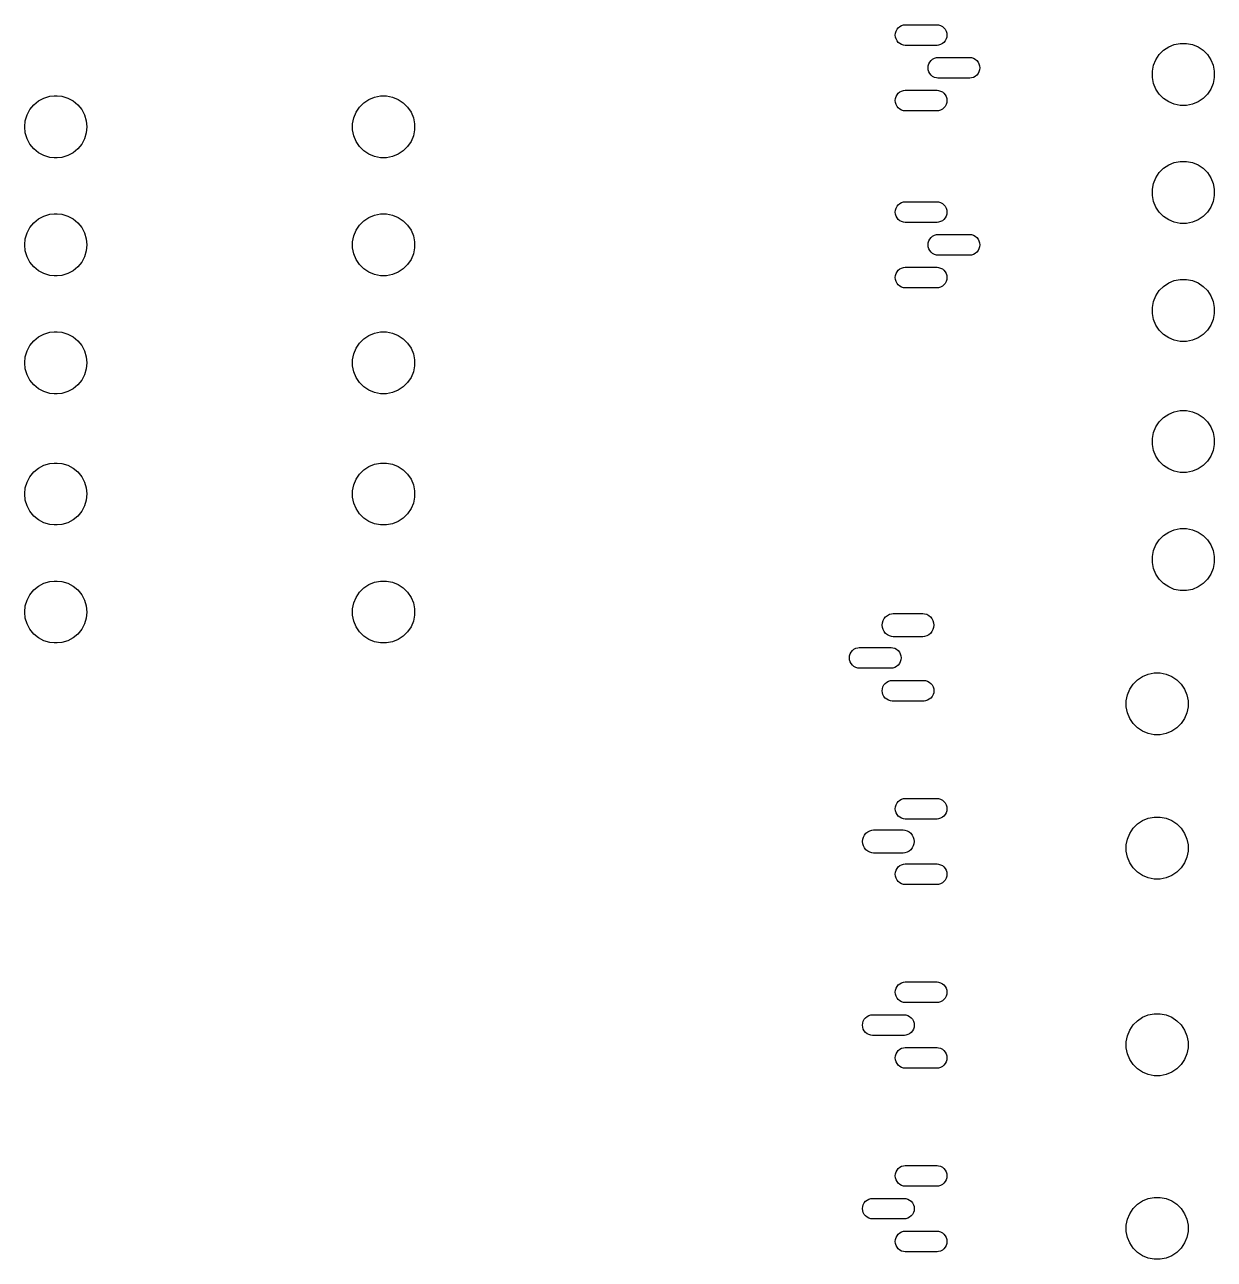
# Model space of a CAD drawing. Extents: x 67 to 191, y -169 to -74.
# Drawn here: x 74.99 to 121.09, y -168.84 to -121.01 of the extents above; entities that cross this region are included whole.
import ezdxf

# ---------------------------------------------------------------- set-up
doc = ezdxf.new("R2010")
doc.units = 0
doc.header["$MEASUREMENT"] = 0
doc.layers.add('BLACK', color=7, linetype='CONTINUOUS')

msp = doc.modelspace()

# ---------------------------------------------------------------- linework, layer by layer
at = {"layer": 'BLACK', "linetype": 'CONTINUOUS'}
for p, q in [((108.726, -121.412), (108.734, -121.334)), ((108.734, -121.49), (108.726, -121.412)), ((108.734, -121.334), (108.757, -121.258)), ((108.757, -121.258), (108.794, -121.189)), ((108.794, -121.189), (108.844, -121.128)), ((108.844, -121.128), (108.905, -121.078)), ((108.905, -121.078), (108.974, -121.041)), ((108.974, -121.041), (109.05, -121.018)), ((109.05, -121.018), (109.108, -121.012)), ((109.108, -121.012), (110.348, -121.012)), ((110.348, -121.012), (110.406, -121.018)), ((110.406, -121.018), (110.482, -121.041)), ((110.482, -121.041), (110.551, -121.078)), ((110.551, -121.078), (110.612, -121.128)), ((110.612, -121.128), (110.662, -121.189)), ((110.662, -121.189), (110.699, -121.258)), ((110.699, -121.258), (110.722, -121.334)), ((110.722, -121.334), (110.73, -121.412)), ((110.73, -121.412), (110.722, -121.49)), ((108.757, -121.566), (108.734, -121.49)), ((108.794, -121.635), (108.757, -121.566)), ((108.844, -121.696), (108.794, -121.635)), ((108.905, -121.746), (108.844, -121.696)), ((108.974, -121.783), (108.905, -121.746)), ((109.05, -121.806), (108.974, -121.783)), ((109.108, -121.812), (109.05, -121.806)), ((110.348, -121.812), (109.108, -121.812)), ((110.406, -121.806), (110.348, -121.812)), ((110.482, -121.783), (110.406, -121.806)), ((110.551, -121.746), (110.482, -121.783)), ((110.612, -121.696), (110.551, -121.746)), ((110.662, -121.635), (110.612, -121.696)), ((110.699, -121.566), (110.662, -121.635)), ((110.722, -121.49), (110.699, -121.566)), ((119.123, -122.004), (119.32, -121.873)), ((119.32, -121.873), (119.538, -121.782)), ((119.538, -121.782), (119.77, -121.736)), ((119.77, -121.736), (120.006, -121.736)), ((120.006, -121.736), (120.238, -121.782)), ((120.238, -121.782), (120.456, -121.873)), ((120.456, -121.873), (120.653, -122.004)), ((110.064, -122.459), (110.114, -122.398)), ((110.114, -122.398), (110.175, -122.348)), ((110.175, -122.348), (110.244, -122.311)), ((110.244, -122.311), (110.32, -122.288)), ((110.32, -122.288), (110.378, -122.282)), ((110.378, -122.282), (111.618, -122.282)), ((111.618, -122.282), (111.676, -122.288)), ((111.676, -122.288), (111.752, -122.311)), ((111.752, -122.311), (111.821, -122.348)), ((111.821, -122.348), (111.882, -122.398)), ((111.882, -122.398), (111.932, -122.459)), ((118.734, -122.586), (118.825, -122.368)), ((118.825, -122.368), (118.956, -122.171)), ((118.956, -122.171), (119.123, -122.004)), ((120.653, -122.004), (120.82, -122.171)), ((120.82, -122.171), (120.951, -122.368)), ((120.951, -122.368), (121.042, -122.586)), ((109.996, -122.682), (110.004, -122.604)), ((110.004, -122.76), (109.996, -122.682)), ((110.004, -122.604), (110.027, -122.528)), ((110.027, -122.836), (110.004, -122.76)), ((110.027, -122.528), (110.064, -122.459)), ((110.064, -122.905), (110.027, -122.836)), ((110.114, -122.966), (110.064, -122.905)), ((111.932, -122.905), (111.882, -122.966)), ((111.932, -122.459), (111.969, -122.528)), ((111.969, -122.836), (111.932, -122.905)), ((111.969, -122.528), (111.992, -122.604)), ((111.992, -122.76), (111.969, -122.836)), ((111.992, -122.604), (112, -122.682)), ((112, -122.682), (111.992, -122.76)), ((118.688, -122.818), (118.734, -122.586)), ((118.688, -123.054), (118.688, -122.818)), ((121.042, -122.586), (121.088, -122.818)), ((121.088, -122.818), (121.088, -123.054)), ((110.175, -123.016), (110.114, -122.966)), ((110.244, -123.053), (110.175, -123.016)), ((110.32, -123.076), (110.244, -123.053)), ((110.378, -123.082), (110.32, -123.076)), ((111.618, -123.082), (110.378, -123.082)), ((111.676, -123.076), (111.618, -123.082)), ((111.752, -123.053), (111.676, -123.076)), ((111.821, -123.016), (111.752, -123.053)), ((111.882, -122.966), (111.821, -123.016)), ((118.734, -123.286), (118.688, -123.054)), ((118.825, -123.504), (118.734, -123.286)), ((121.042, -123.286), (120.951, -123.504)), ((121.088, -123.054), (121.042, -123.286)), ((75.5301, -123.965), (75.7386, -123.854)), ((75.7386, -123.854), (75.9648, -123.785)), ((75.9648, -123.785), (76.141, -123.768)), ((76.141, -123.768), (76.2589, -123.768)), ((76.2589, -123.768), (76.4352, -123.785)), ((76.4352, -123.785), (76.6614, -123.854)), ((76.6614, -123.854), (76.8699, -123.965)), ((88.3316, -123.905), (88.55, -123.814)), ((88.55, -123.814), (88.7818, -123.768)), ((88.7818, -123.768), (89.0182, -123.768)), ((89.0182, -123.768), (89.25, -123.814)), ((89.25, -123.814), (89.4684, -123.905)), ((108.726, -123.952), (108.734, -123.874)), ((108.734, -123.874), (108.757, -123.798)), ((108.757, -123.798), (108.794, -123.729)), ((108.794, -123.729), (108.844, -123.668)), ((108.844, -123.668), (108.905, -123.618)), ((108.905, -123.618), (108.974, -123.581)), ((108.974, -123.581), (109.05, -123.558)), ((109.05, -123.558), (109.108, -123.552)), ((109.108, -123.552), (110.348, -123.552)), ((110.348, -123.552), (110.406, -123.558)), ((110.406, -123.558), (110.482, -123.581)), ((110.482, -123.581), (110.551, -123.618)), ((110.551, -123.618), (110.612, -123.668)), ((110.612, -123.668), (110.662, -123.729)), ((110.662, -123.729), (110.699, -123.798)), ((110.699, -123.798), (110.722, -123.874)), ((110.722, -123.874), (110.73, -123.952)), ((118.956, -123.701), (118.825, -123.504)), ((119.123, -123.868), (118.956, -123.701)), ((119.32, -123.999), (119.123, -123.868)), ((120.653, -123.868), (120.456, -123.999)), ((120.82, -123.701), (120.653, -123.868)), ((120.951, -123.504), (120.82, -123.701)), ((75.086, -124.507), (75.1974, -124.298)), ((75.1974, -124.298), (75.3474, -124.115)), ((75.3474, -124.115), (75.5301, -123.965)), ((76.8699, -123.965), (77.0526, -124.115)), ((77.0526, -124.115), (77.2026, -124.298)), ((77.2026, -124.298), (77.314, -124.507)), ((87.8366, -124.4), (87.9679, -124.203)), ((87.9679, -124.203), (88.135, -124.036)), ((88.135, -124.036), (88.3316, -123.905)), ((89.4684, -123.905), (89.665, -124.036)), ((89.665, -124.036), (89.8321, -124.203)), ((89.8321, -124.203), (89.9634, -124.4)), ((108.734, -124.03), (108.726, -123.952)), ((108.757, -124.106), (108.734, -124.03)), ((108.794, -124.175), (108.757, -124.106)), ((108.844, -124.236), (108.794, -124.175)), ((108.905, -124.286), (108.844, -124.236)), ((108.974, -124.323), (108.905, -124.286)), ((109.05, -124.346), (108.974, -124.323)), ((109.108, -124.352), (109.05, -124.346)), ((110.348, -124.352), (109.108, -124.352)), ((110.406, -124.346), (110.348, -124.352)), ((110.482, -124.323), (110.406, -124.346)), ((110.551, -124.286), (110.482, -124.323)), ((110.612, -124.236), (110.551, -124.286)), ((110.662, -124.175), (110.612, -124.236)), ((110.699, -124.106), (110.662, -124.175)), ((110.722, -124.03), (110.699, -124.106)), ((110.73, -123.952), (110.722, -124.03)), ((119.538, -124.09), (119.32, -123.999)), ((119.77, -124.136), (119.538, -124.09)), ((120.006, -124.136), (119.77, -124.136)), ((120.238, -124.09), (120.006, -124.136)), ((120.456, -123.999), (120.238, -124.09)), ((74.9942, -124.968), (75.0174, -124.733)), ((75.0174, -124.733), (75.086, -124.507)), ((77.314, -124.507), (77.3826, -124.733)), ((77.3826, -124.733), (77.4058, -124.968)), ((87.7, -124.85), (87.7461, -124.618)), ((87.7461, -124.618), (87.8366, -124.4)), ((89.9634, -124.4), (90.0539, -124.618)), ((90.0539, -124.618), (90.1, -124.85)), ((75.0174, -125.203), (74.9942, -124.968)), ((75.086, -125.429), (75.0174, -125.203)), ((77.3826, -125.203), (77.314, -125.429)), ((77.4058, -124.968), (77.3826, -125.203)), ((87.7, -125.086), (87.7, -124.85)), ((87.7461, -125.318), (87.7, -125.086)), ((90.1, -125.086), (90.0539, -125.318)), ((90.1, -124.85), (90.1, -125.086)), ((75.1974, -125.638), (75.086, -125.429)), ((75.3474, -125.821), (75.1974, -125.638)), ((77.2026, -125.638), (77.0526, -125.821)), ((77.314, -125.429), (77.2026, -125.638)), ((87.8366, -125.536), (87.7461, -125.318)), ((87.9679, -125.733), (87.8366, -125.536)), ((88.135, -125.9), (87.9679, -125.733)), ((89.8321, -125.733), (89.665, -125.9)), ((89.9634, -125.536), (89.8321, -125.733)), ((90.0539, -125.318), (89.9634, -125.536)), ((75.5301, -125.971), (75.3474, -125.821)), ((75.7386, -126.082), (75.5301, -125.971)), ((75.9648, -126.151), (75.7386, -126.082)), ((76.141, -126.168), (75.9648, -126.151)), ((76.2589, -126.168), (76.141, -126.168)), ((76.4352, -126.151), (76.2589, -126.168)), ((76.6614, -126.082), (76.4352, -126.151)), ((76.8699, -125.971), (76.6614, -126.082)), ((77.0526, -125.821), (76.8699, -125.971)), ((88.3316, -126.031), (88.135, -125.9)), ((88.55, -126.122), (88.3316, -126.031)), ((88.7818, -126.168), (88.55, -126.122)), ((89.0182, -126.168), (88.7818, -126.168)), ((89.25, -126.122), (89.0182, -126.168)), ((89.4684, -126.031), (89.25, -126.122)), ((89.665, -125.9), (89.4684, -126.031)), ((118.825, -126.94), (118.956, -126.743)), ((118.956, -126.743), (119.123, -126.576)), ((119.123, -126.576), (119.32, -126.445)), ((119.32, -126.445), (119.538, -126.354)), ((119.538, -126.354), (119.77, -126.308)), ((119.77, -126.308), (120.006, -126.308)), ((120.006, -126.308), (120.238, -126.354)), ((120.238, -126.354), (120.456, -126.445)), ((120.456, -126.445), (120.653, -126.576)), ((120.653, -126.576), (120.82, -126.743)), ((120.82, -126.743), (120.951, -126.94)), ((118.688, -127.39), (118.734, -127.158)), ((118.734, -127.158), (118.825, -126.94)), ((120.951, -126.94), (121.042, -127.158)), ((121.042, -127.158), (121.088, -127.39)), ((118.688, -127.626), (118.688, -127.39)), ((118.734, -127.858), (118.688, -127.626)), ((121.088, -127.626), (121.042, -127.858)), ((121.088, -127.39), (121.088, -127.626)), ((108.734, -128.192), (108.757, -128.116)), ((108.757, -128.116), (108.794, -128.047)), ((108.794, -128.047), (108.844, -127.986)), ((108.844, -127.986), (108.905, -127.936)), ((108.905, -127.936), (108.974, -127.899)), ((108.974, -127.899), (109.05, -127.876)), ((109.05, -127.876), (109.108, -127.87)), ((109.108, -127.87), (110.348, -127.87)), ((110.348, -127.87), (110.406, -127.876)), ((110.406, -127.876), (110.482, -127.899)), ((110.482, -127.899), (110.551, -127.936)), ((110.551, -127.936), (110.612, -127.986)), ((110.612, -127.986), (110.662, -128.047)), ((110.662, -128.047), (110.699, -128.116)), ((110.699, -128.116), (110.722, -128.192)), ((118.825, -128.076), (118.734, -127.858)), ((118.956, -128.273), (118.825, -128.076)), ((120.951, -128.076), (120.82, -128.273)), ((121.042, -127.858), (120.951, -128.076)), ((75.3474, -128.687), (75.5301, -128.537)), ((75.5301, -128.537), (75.7386, -128.426)), ((75.7386, -128.426), (75.9648, -128.357)), ((75.9648, -128.357), (76.141, -128.34)), ((76.141, -128.34), (76.2589, -128.34)), ((76.2589, -128.34), (76.4352, -128.357)), ((76.4352, -128.357), (76.6614, -128.426)), ((76.6614, -128.426), (76.8699, -128.537)), ((76.8699, -128.537), (77.0526, -128.687)), ((87.9679, -128.775), (88.135, -128.608)), ((88.135, -128.608), (88.3316, -128.477)), ((88.3316, -128.477), (88.55, -128.386)), ((88.55, -128.386), (88.7818, -128.34)), ((88.7818, -128.34), (89.0182, -128.34)), ((89.0182, -128.34), (89.25, -128.386)), ((89.25, -128.386), (89.4684, -128.477)), ((89.4684, -128.477), (89.665, -128.608)), ((89.665, -128.608), (89.8321, -128.775)), ((108.726, -128.27), (108.734, -128.192)), ((108.734, -128.348), (108.726, -128.27)), ((108.757, -128.424), (108.734, -128.348)), ((108.794, -128.493), (108.757, -128.424)), ((108.844, -128.554), (108.794, -128.493)), ((108.905, -128.604), (108.844, -128.554)), ((108.974, -128.641), (108.905, -128.604)), ((109.05, -128.664), (108.974, -128.641)), ((110.482, -128.641), (110.406, -128.664)), ((110.551, -128.604), (110.482, -128.641)), ((110.612, -128.554), (110.551, -128.604)), ((110.662, -128.493), (110.612, -128.554)), ((110.699, -128.424), (110.662, -128.493)), ((110.722, -128.348), (110.699, -128.424)), ((110.722, -128.192), (110.73, -128.27)), ((110.73, -128.27), (110.722, -128.348)), ((119.123, -128.44), (118.956, -128.273)), ((119.32, -128.571), (119.123, -128.44)), ((119.538, -128.662), (119.32, -128.571)), ((120.456, -128.571), (120.238, -128.662)), ((120.653, -128.44), (120.456, -128.571)), ((120.82, -128.273), (120.653, -128.44)), ((75.0174, -129.305), (75.086, -129.079)), ((75.086, -129.079), (75.1974, -128.87)), ((75.1974, -128.87), (75.3474, -128.687)), ((77.0526, -128.687), (77.2026, -128.87)), ((77.2026, -128.87), (77.314, -129.079)), ((77.314, -129.079), (77.3826, -129.305)), ((87.7461, -129.19), (87.8366, -128.972)), ((87.8366, -128.972), (87.9679, -128.775)), ((89.8321, -128.775), (89.9634, -128.972)), ((89.9634, -128.972), (90.0539, -129.19)), ((109.108, -128.67), (109.05, -128.664)), ((110.348, -128.67), (109.108, -128.67)), ((110.406, -128.664), (110.348, -128.67)), ((119.77, -128.708), (119.538, -128.662)), ((120.006, -128.708), (119.77, -128.708)), ((120.238, -128.662), (120.006, -128.708)), ((74.9942, -129.54), (75.0174, -129.305)), ((75.0174, -129.775), (74.9942, -129.54)), ((77.3826, -129.305), (77.4058, -129.54)), ((77.4058, -129.54), (77.3826, -129.775)), ((87.7, -129.422), (87.7461, -129.19)), ((87.7, -129.658), (87.7, -129.422)), ((90.0539, -129.19), (90.1, -129.422)), ((90.1, -129.422), (90.1, -129.658)), ((109.996, -129.54), (110.004, -129.462)), ((110.004, -129.618), (109.996, -129.54)), ((110.004, -129.462), (110.027, -129.386)), ((110.027, -129.386), (110.064, -129.317)), ((110.064, -129.317), (110.114, -129.256)), ((110.114, -129.256), (110.175, -129.206)), ((110.175, -129.206), (110.244, -129.169)), ((110.244, -129.169), (110.32, -129.146)), ((110.32, -129.146), (110.378, -129.14)), ((110.378, -129.14), (111.618, -129.14)), ((111.618, -129.14), (111.676, -129.146)), ((111.676, -129.146), (111.752, -129.169)), ((111.752, -129.169), (111.821, -129.206)), ((111.821, -129.206), (111.882, -129.256)), ((111.882, -129.256), (111.932, -129.317)), ((111.932, -129.317), (111.969, -129.386)), ((111.969, -129.386), (111.992, -129.462)), ((111.992, -129.462), (112, -129.54)), ((112, -129.54), (111.992, -129.618)), ((75.086, -130.001), (75.0174, -129.775)), ((75.1974, -130.21), (75.086, -130.001)), ((77.314, -130.001), (77.2026, -130.21)), ((77.3826, -129.775), (77.314, -130.001)), ((87.7461, -129.89), (87.7, -129.658)), ((87.8366, -130.108), (87.7461, -129.89)), ((90.0539, -129.89), (89.9634, -130.108)), ((90.1, -129.658), (90.0539, -129.89)), ((110.027, -129.694), (110.004, -129.618)), ((110.064, -129.763), (110.027, -129.694)), ((110.114, -129.824), (110.064, -129.763)), ((110.175, -129.874), (110.114, -129.824)), ((110.244, -129.911), (110.175, -129.874)), ((110.32, -129.934), (110.244, -129.911)), ((110.378, -129.94), (110.32, -129.934)), ((111.618, -129.94), (110.378, -129.94)), ((111.676, -129.934), (111.618, -129.94)), ((111.752, -129.911), (111.676, -129.934)), ((111.821, -129.874), (111.752, -129.911)), ((111.882, -129.824), (111.821, -129.874)), ((111.932, -129.763), (111.882, -129.824)), ((111.969, -129.694), (111.932, -129.763)), ((111.992, -129.618), (111.969, -129.694)), ((75.3474, -130.393), (75.1974, -130.21)), ((75.5301, -130.543), (75.3474, -130.393)), ((75.7386, -130.654), (75.5301, -130.543)), ((76.8699, -130.543), (76.6614, -130.654)), ((77.0526, -130.393), (76.8699, -130.543)), ((77.2026, -130.21), (77.0526, -130.393)), ((87.9679, -130.305), (87.8366, -130.108)), ((88.135, -130.472), (87.9679, -130.305)), ((88.3316, -130.603), (88.135, -130.472)), ((89.665, -130.472), (89.4684, -130.603)), ((89.8321, -130.305), (89.665, -130.472)), ((89.9634, -130.108), (89.8321, -130.305)), ((108.794, -130.587), (108.844, -130.526)), ((108.844, -130.526), (108.905, -130.476)), ((108.905, -130.476), (108.974, -130.439)), ((108.974, -130.439), (109.05, -130.416)), ((109.05, -130.416), (109.108, -130.41)), ((109.108, -130.41), (110.348, -130.41)), ((110.348, -130.41), (110.406, -130.416)), ((110.406, -130.416), (110.482, -130.439)), ((110.482, -130.439), (110.551, -130.476)), ((110.551, -130.476), (110.612, -130.526)), ((110.612, -130.526), (110.662, -130.587)), ((75.9648, -130.723), (75.7386, -130.654)), ((76.141, -130.74), (75.9648, -130.723)), ((76.2589, -130.74), (76.141, -130.74)), ((76.4352, -130.723), (76.2589, -130.74)), ((76.6614, -130.654), (76.4352, -130.723)), ((88.55, -130.694), (88.3316, -130.603)), ((88.7818, -130.74), (88.55, -130.694)), ((89.0182, -130.74), (88.7818, -130.74)), ((89.25, -130.694), (89.0182, -130.74)), ((89.4684, -130.603), (89.25, -130.694)), ((108.726, -130.81), (108.734, -130.732)), ((108.734, -130.888), (108.726, -130.81)), ((108.734, -130.732), (108.757, -130.656)), ((108.757, -130.964), (108.734, -130.888)), ((108.757, -130.656), (108.794, -130.587)), ((108.794, -131.033), (108.757, -130.964)), ((108.844, -131.094), (108.794, -131.033)), ((110.662, -131.033), (110.612, -131.094)), ((110.662, -130.587), (110.699, -130.656)), ((110.699, -130.964), (110.662, -131.033)), ((110.699, -130.656), (110.722, -130.732)), ((110.722, -130.888), (110.699, -130.964)), ((110.722, -130.732), (110.73, -130.81)), ((110.73, -130.81), (110.722, -130.888)), ((119.123, -131.148), (119.32, -131.017)), ((119.32, -131.017), (119.538, -130.926)), ((119.538, -130.926), (119.77, -130.88)), ((119.77, -130.88), (120.006, -130.88)), ((120.006, -130.88), (120.238, -130.926)), ((120.238, -130.926), (120.456, -131.017)), ((120.456, -131.017), (120.653, -131.148)), ((108.905, -131.144), (108.844, -131.094)), ((108.974, -131.181), (108.905, -131.144)), ((109.05, -131.204), (108.974, -131.181)), ((109.108, -131.21), (109.05, -131.204)), ((110.348, -131.21), (109.108, -131.21)), ((110.406, -131.204), (110.348, -131.21)), ((110.482, -131.181), (110.406, -131.204)), ((110.551, -131.144), (110.482, -131.181)), ((110.612, -131.094), (110.551, -131.144)), ((118.734, -131.73), (118.825, -131.512)), ((118.825, -131.512), (118.956, -131.315)), ((118.956, -131.315), (119.123, -131.148)), ((120.653, -131.148), (120.82, -131.315)), ((120.82, -131.315), (120.951, -131.512)), ((120.951, -131.512), (121.042, -131.73)), ((118.688, -131.962), (118.734, -131.73)), ((118.688, -132.198), (118.688, -131.962)), ((121.042, -131.73), (121.088, -131.962)), ((121.088, -131.962), (121.088, -132.198)), ((118.734, -132.43), (118.688, -132.198)), ((118.825, -132.648), (118.734, -132.43)), ((121.042, -132.43), (120.951, -132.648)), ((121.088, -132.198), (121.042, -132.43)), ((75.7386, -132.998), (75.9648, -132.929)), ((75.9648, -132.929), (76.141, -132.912)), ((76.141, -132.912), (76.2589, -132.912)), ((76.2589, -132.912), (76.4352, -132.929)), ((76.4352, -132.929), (76.6614, -132.998)), ((88.3316, -133.049), (88.55, -132.958)), ((88.55, -132.958), (88.7818, -132.912)), ((88.7818, -132.912), (89.0182, -132.912)), ((89.0182, -132.912), (89.25, -132.958)), ((89.25, -132.958), (89.4684, -133.049)), ((118.956, -132.845), (118.825, -132.648)), ((119.123, -133.012), (118.956, -132.845)), ((120.82, -132.845), (120.653, -133.012)), ((120.951, -132.648), (120.82, -132.845)), ((75.1974, -133.442), (75.3474, -133.259)), ((75.3474, -133.259), (75.5301, -133.109)), ((75.5301, -133.109), (75.7386, -132.998)), ((76.6614, -132.998), (76.8699, -133.109)), ((76.8699, -133.109), (77.0526, -133.259)), ((77.0526, -133.259), (77.2026, -133.442)), ((87.8366, -133.544), (87.9679, -133.347)), ((87.9679, -133.347), (88.135, -133.18)), ((88.135, -133.18), (88.3316, -133.049)), ((89.4684, -133.049), (89.665, -133.18)), ((89.665, -133.18), (89.8321, -133.347)), ((89.8321, -133.347), (89.9634, -133.544)), ((119.32, -133.143), (119.123, -133.012)), ((119.538, -133.234), (119.32, -133.143)), ((119.77, -133.28), (119.538, -133.234)), ((120.006, -133.28), (119.77, -133.28)), ((120.238, -133.234), (120.006, -133.28)), ((120.456, -133.143), (120.238, -133.234)), ((120.653, -133.012), (120.456, -133.143)), ((74.9942, -134.112), (75.0174, -133.877)), ((75.0174, -133.877), (75.086, -133.651)), ((75.086, -133.651), (75.1974, -133.442)), ((77.2026, -133.442), (77.314, -133.651)), ((77.314, -133.651), (77.3826, -133.877)), ((77.3826, -133.877), (77.4058, -134.112)), ((87.7, -133.994), (87.7461, -133.762)), ((87.7461, -133.762), (87.8366, -133.544)), ((89.9634, -133.544), (90.0539, -133.762)), ((90.0539, -133.762), (90.1, -133.994)), ((75.0174, -134.347), (74.9942, -134.112)), ((75.086, -134.573), (75.0174, -134.347)), ((77.3826, -134.347), (77.314, -134.573)), ((77.4058, -134.112), (77.3826, -134.347)), ((87.7, -134.23), (87.7, -133.994)), ((87.7461, -134.462), (87.7, -134.23)), ((90.1, -134.23), (90.0539, -134.462)), ((90.1, -133.994), (90.1, -134.23)), ((75.1974, -134.782), (75.086, -134.573)), ((75.3474, -134.965), (75.1974, -134.782)), ((77.2026, -134.782), (77.0526, -134.965)), ((77.314, -134.573), (77.2026, -134.782)), ((87.8366, -134.68), (87.7461, -134.462)), ((87.9679, -134.877), (87.8366, -134.68)), ((89.9634, -134.68), (89.8321, -134.877)), ((90.0539, -134.462), (89.9634, -134.68)), ((75.5301, -135.115), (75.3474, -134.965)), ((75.7386, -135.226), (75.5301, -135.115)), ((75.9648, -135.295), (75.7386, -135.226)), ((76.141, -135.312), (75.9648, -135.295)), ((76.2589, -135.312), (76.141, -135.312)), ((76.4352, -135.295), (76.2589, -135.312)), ((76.6614, -135.226), (76.4352, -135.295)), ((76.8699, -135.115), (76.6614, -135.226)), ((77.0526, -134.965), (76.8699, -135.115)), ((88.135, -135.044), (87.9679, -134.877)), ((88.3316, -135.175), (88.135, -135.044)), ((88.55, -135.266), (88.3316, -135.175)), ((88.7818, -135.312), (88.55, -135.266)), ((89.0182, -135.312), (88.7818, -135.312)), ((89.25, -135.266), (89.0182, -135.312)), ((89.4684, -135.175), (89.25, -135.266)), ((89.665, -135.044), (89.4684, -135.175)), ((89.8321, -134.877), (89.665, -135.044)), ((118.956, -136.395), (119.123, -136.228)), ((119.123, -136.228), (119.32, -136.097)), ((119.32, -136.097), (119.538, -136.006)), ((119.538, -136.006), (119.77, -135.96)), ((119.77, -135.96), (120.006, -135.96)), ((120.006, -135.96), (120.238, -136.006)), ((120.238, -136.006), (120.456, -136.097)), ((120.456, -136.097), (120.653, -136.228)), ((120.653, -136.228), (120.82, -136.395)), ((118.734, -136.81), (118.825, -136.592)), ((118.825, -136.592), (118.956, -136.395)), ((120.82, -136.395), (120.951, -136.592)), ((120.951, -136.592), (121.042, -136.81)), ((118.688, -137.042), (118.734, -136.81)), ((118.688, -137.278), (118.688, -137.042)), ((121.042, -136.81), (121.088, -137.042)), ((121.088, -137.042), (121.088, -137.278)), ((118.734, -137.51), (118.688, -137.278)), ((118.825, -137.728), (118.734, -137.51)), ((118.956, -137.925), (118.825, -137.728)), ((120.951, -137.728), (120.82, -137.925)), ((121.042, -137.51), (120.951, -137.728)), ((121.088, -137.278), (121.042, -137.51)), ((75.3474, -138.339), (75.5301, -138.189)), ((75.5301, -138.189), (75.7386, -138.078)), ((75.7386, -138.078), (75.9648, -138.009)), ((75.9648, -138.009), (76.141, -137.992)), ((76.141, -137.992), (76.2589, -137.992)), ((76.2589, -137.992), (76.4352, -138.009)), ((76.4352, -138.009), (76.6614, -138.078)), ((76.6614, -138.078), (76.8699, -138.189)), ((76.8699, -138.189), (77.0526, -138.339)), ((88.135, -138.26), (88.3316, -138.129)), ((88.3316, -138.129), (88.55, -138.038)), ((88.55, -138.038), (88.7818, -137.992)), ((88.7818, -137.992), (89.0182, -137.992)), ((89.0182, -137.992), (89.25, -138.038)), ((89.25, -138.038), (89.4684, -138.129)), ((89.4684, -138.129), (89.665, -138.26)), ((119.123, -138.092), (118.956, -137.925)), ((119.32, -138.223), (119.123, -138.092)), ((120.653, -138.092), (120.456, -138.223)), ((120.82, -137.925), (120.653, -138.092)), ((75.086, -138.731), (75.1974, -138.522)), ((75.1974, -138.522), (75.3474, -138.339)), ((77.0526, -138.339), (77.2026, -138.522)), ((77.2026, -138.522), (77.314, -138.731)), ((87.7461, -138.842), (87.8366, -138.624)), ((87.8366, -138.624), (87.9679, -138.427)), ((87.9679, -138.427), (88.135, -138.26)), ((89.665, -138.26), (89.8321, -138.427)), ((89.8321, -138.427), (89.9634, -138.624)), ((89.9634, -138.624), (90.0539, -138.842)), ((119.538, -138.314), (119.32, -138.223)), ((119.77, -138.36), (119.538, -138.314)), ((120.006, -138.36), (119.77, -138.36)), ((120.238, -138.314), (120.006, -138.36)), ((120.456, -138.223), (120.238, -138.314)), ((74.9942, -139.192), (75.0174, -138.957)), ((75.0174, -138.957), (75.086, -138.731)), ((77.314, -138.731), (77.3826, -138.957)), ((77.3826, -138.957), (77.4058, -139.192)), ((87.7, -139.074), (87.7461, -138.842)), ((87.7, -139.31), (87.7, -139.074)), ((90.0539, -138.842), (90.1, -139.074)), ((90.1, -139.074), (90.1, -139.31)), ((75.0174, -139.427), (74.9942, -139.192)), ((75.086, -139.653), (75.0174, -139.427)), ((75.1974, -139.862), (75.086, -139.653)), ((77.314, -139.653), (77.2026, -139.862)), ((77.3826, -139.427), (77.314, -139.653)), ((77.4058, -139.192), (77.3826, -139.427)), ((87.7461, -139.542), (87.7, -139.31)), ((87.8366, -139.76), (87.7461, -139.542)), ((90.0539, -139.542), (89.9634, -139.76)), ((90.1, -139.31), (90.0539, -139.542)), ((75.3474, -140.045), (75.1974, -139.862)), ((75.5301, -140.195), (75.3474, -140.045)), ((77.0526, -140.045), (76.8699, -140.195)), ((77.2026, -139.862), (77.0526, -140.045)), ((87.9679, -139.957), (87.8366, -139.76)), ((88.135, -140.124), (87.9679, -139.957)), ((88.3316, -140.255), (88.135, -140.124)), ((89.665, -140.124), (89.4684, -140.255)), ((89.8321, -139.957), (89.665, -140.124)), ((89.9634, -139.76), (89.8321, -139.957)), ((75.7386, -140.306), (75.5301, -140.195)), ((75.9648, -140.375), (75.7386, -140.306)), ((76.141, -140.392), (75.9648, -140.375)), ((76.2589, -140.392), (76.141, -140.392)), ((76.4352, -140.375), (76.2589, -140.392)), ((76.6614, -140.306), (76.4352, -140.375)), ((76.8699, -140.195), (76.6614, -140.306)), ((88.55, -140.346), (88.3316, -140.255)), ((88.7818, -140.392), (88.55, -140.346)), ((89.0182, -140.392), (88.7818, -140.392)), ((89.25, -140.346), (89.0182, -140.392)), ((89.4684, -140.255), (89.25, -140.346)), ((119.32, -140.669), (119.538, -140.578)), ((119.538, -140.578), (119.77, -140.532)), ((119.77, -140.532), (120.006, -140.532)), ((120.006, -140.532), (120.238, -140.578)), ((120.238, -140.578), (120.456, -140.669)), ((118.825, -141.164), (118.956, -140.967)), ((118.956, -140.967), (119.123, -140.8)), ((119.123, -140.8), (119.32, -140.669)), ((120.456, -140.669), (120.653, -140.8)), ((120.653, -140.8), (120.82, -140.967)), ((120.82, -140.967), (120.951, -141.164)), ((118.688, -141.614), (118.734, -141.382)), ((118.734, -141.382), (118.825, -141.164)), ((120.951, -141.164), (121.042, -141.382)), ((121.042, -141.382), (121.088, -141.614)), ((118.688, -141.85), (118.688, -141.614)), ((118.734, -142.082), (118.688, -141.85)), ((121.088, -141.85), (121.042, -142.082)), ((121.088, -141.614), (121.088, -141.85)), ((118.825, -142.3), (118.734, -142.082)), ((118.956, -142.497), (118.825, -142.3)), ((119.123, -142.664), (118.956, -142.497)), ((120.82, -142.497), (120.653, -142.664)), ((120.951, -142.3), (120.82, -142.497)), ((121.042, -142.082), (120.951, -142.3)), ((75.1974, -143.094), (75.3474, -142.911)), ((75.3474, -142.911), (75.5301, -142.761)), ((75.5301, -142.761), (75.7386, -142.65)), ((75.7386, -142.65), (75.9648, -142.581)), ((75.9648, -142.581), (76.141, -142.564)), ((76.141, -142.564), (76.2589, -142.564)), ((76.2589, -142.564), (76.4352, -142.581)), ((76.4352, -142.581), (76.6614, -142.65)), ((76.6614, -142.65), (76.8699, -142.761)), ((76.8699, -142.761), (77.0526, -142.911)), ((77.0526, -142.911), (77.2026, -143.094)), ((87.8366, -143.196), (87.9679, -142.999)), ((87.9679, -142.999), (88.135, -142.832)), ((88.135, -142.832), (88.3316, -142.701)), ((88.3316, -142.701), (88.55, -142.61)), ((88.55, -142.61), (88.7818, -142.564)), ((88.7818, -142.564), (89.0182, -142.564)), ((89.0182, -142.564), (89.25, -142.61)), ((89.25, -142.61), (89.4684, -142.701)), ((89.4684, -142.701), (89.665, -142.832)), ((89.665, -142.832), (89.8321, -142.999)), ((89.8321, -142.999), (89.9634, -143.196)), ((119.32, -142.795), (119.123, -142.664)), ((119.538, -142.886), (119.32, -142.795)), ((119.77, -142.932), (119.538, -142.886)), ((120.006, -142.932), (119.77, -142.932)), ((120.238, -142.886), (120.006, -142.932)), ((120.456, -142.795), (120.238, -142.886)), ((120.653, -142.664), (120.456, -142.795)), ((75.0174, -143.529), (75.086, -143.303)), ((75.086, -143.303), (75.1974, -143.094)), ((77.2026, -143.094), (77.314, -143.303)), ((77.314, -143.303), (77.3826, -143.529)), ((87.7, -143.646), (87.7461, -143.414)), ((87.7461, -143.414), (87.8366, -143.196)), ((89.9634, -143.196), (90.0539, -143.414)), ((90.0539, -143.414), (90.1, -143.646)), ((74.9942, -143.764), (75.0174, -143.529)), ((75.0174, -143.999), (74.9942, -143.764)), ((77.3826, -143.529), (77.4058, -143.764)), ((77.4058, -143.764), (77.3826, -143.999)), ((87.7, -143.882), (87.7, -143.646)), ((87.7461, -144.114), (87.7, -143.882)), ((90.1, -143.882), (90.0539, -144.114)), ((90.1, -143.646), (90.1, -143.882)), ((108.294, -144.021), (108.35, -143.952)), ((108.35, -143.952), (108.419, -143.896)), ((108.419, -143.896), (108.497, -143.854)), ((108.497, -143.854), (108.582, -143.829)), ((108.582, -143.829), (108.648, -143.822)), ((108.648, -143.822), (109.792, -143.822)), ((109.792, -143.822), (109.858, -143.829)), ((109.858, -143.829), (109.943, -143.854)), ((109.943, -143.854), (110.021, -143.896)), ((110.021, -143.896), (110.09, -143.952)), ((110.09, -143.952), (110.146, -144.021)), ((75.086, -144.225), (75.0174, -143.999)), ((75.1974, -144.434), (75.086, -144.225)), ((75.3474, -144.617), (75.1974, -144.434)), ((77.2026, -144.434), (77.0526, -144.617)), ((77.314, -144.225), (77.2026, -144.434)), ((77.3826, -143.999), (77.314, -144.225)), ((87.8366, -144.332), (87.7461, -144.114)), ((87.9679, -144.529), (87.8366, -144.332)), ((89.9634, -144.332), (89.8321, -144.529)), ((90.0539, -144.114), (89.9634, -144.332)), ((108.218, -144.272), (108.227, -144.184)), ((108.227, -144.36), (108.218, -144.272)), ((108.227, -144.184), (108.252, -144.099)), ((108.252, -144.445), (108.227, -144.36)), ((108.252, -144.099), (108.294, -144.021)), ((110.146, -144.021), (110.188, -144.099)), ((110.188, -144.099), (110.213, -144.184)), ((110.213, -144.36), (110.188, -144.445)), ((110.213, -144.184), (110.222, -144.272)), ((110.222, -144.272), (110.213, -144.36)), ((75.5301, -144.767), (75.3474, -144.617)), ((75.7386, -144.878), (75.5301, -144.767)), ((75.9648, -144.947), (75.7386, -144.878)), ((76.6614, -144.878), (76.4352, -144.947)), ((76.8699, -144.767), (76.6614, -144.878)), ((77.0526, -144.617), (76.8699, -144.767)), ((88.135, -144.696), (87.9679, -144.529)), ((88.3316, -144.827), (88.135, -144.696)), ((88.55, -144.918), (88.3316, -144.827)), ((88.7818, -144.964), (88.55, -144.918)), ((89.25, -144.918), (89.0182, -144.964)), ((89.4684, -144.827), (89.25, -144.918)), ((89.665, -144.696), (89.4684, -144.827)), ((89.8321, -144.529), (89.665, -144.696)), ((108.294, -144.523), (108.252, -144.445)), ((108.35, -144.592), (108.294, -144.523)), ((108.419, -144.648), (108.35, -144.592)), ((108.497, -144.69), (108.419, -144.648)), ((108.582, -144.715), (108.497, -144.69)), ((108.648, -144.722), (108.582, -144.715)), ((109.792, -144.722), (108.648, -144.722)), ((109.858, -144.715), (109.792, -144.722)), ((109.943, -144.69), (109.858, -144.715)), ((110.021, -144.648), (109.943, -144.69)), ((110.09, -144.592), (110.021, -144.648)), ((110.146, -144.523), (110.09, -144.592)), ((110.188, -144.445), (110.146, -144.523)), ((76.141, -144.964), (75.9648, -144.947)), ((76.2589, -144.964), (76.141, -144.964)), ((76.4352, -144.947), (76.2589, -144.964)), ((89.0182, -144.964), (88.7818, -144.964)), ((106.956, -145.464), (106.979, -145.388)), ((106.979, -145.388), (107.016, -145.319)), ((107.016, -145.319), (107.066, -145.258)), ((107.066, -145.258), (107.127, -145.208)), ((107.127, -145.208), (107.196, -145.171)), ((107.196, -145.171), (107.272, -145.148)), ((107.272, -145.148), (107.33, -145.142)), ((107.33, -145.142), (108.57, -145.142)), ((108.57, -145.142), (108.628, -145.148)), ((108.628, -145.148), (108.704, -145.171)), ((108.704, -145.171), (108.773, -145.208)), ((108.773, -145.208), (108.834, -145.258)), ((108.834, -145.258), (108.884, -145.319)), ((108.884, -145.319), (108.921, -145.388)), ((108.921, -145.388), (108.944, -145.464)), ((106.948, -145.542), (106.956, -145.464)), ((106.956, -145.62), (106.948, -145.542)), ((106.979, -145.696), (106.956, -145.62)), ((107.016, -145.765), (106.979, -145.696)), ((107.066, -145.826), (107.016, -145.765)), ((107.127, -145.876), (107.066, -145.826)), ((108.834, -145.826), (108.773, -145.876)), ((108.884, -145.765), (108.834, -145.826)), ((108.921, -145.696), (108.884, -145.765)), ((108.944, -145.62), (108.921, -145.696)), ((108.944, -145.464), (108.952, -145.542)), ((108.952, -145.542), (108.944, -145.62)), ((107.196, -145.913), (107.127, -145.876)), ((107.272, -145.936), (107.196, -145.913)), ((107.33, -145.942), (107.272, -145.936)), ((108.57, -145.942), (107.33, -145.942)), ((108.628, -145.936), (108.57, -145.942)), ((108.704, -145.913), (108.628, -145.936)), ((108.773, -145.876), (108.704, -145.913)), ((118.107, -146.388), (118.304, -146.257)), ((118.304, -146.257), (118.522, -146.166)), ((118.522, -146.166), (118.754, -146.12)), ((118.754, -146.12), (118.99, -146.12)), ((118.99, -146.12), (119.222, -146.166)), ((119.222, -146.166), (119.44, -146.257)), ((119.44, -146.257), (119.637, -146.388)), ((108.218, -146.812), (108.226, -146.734)), ((108.226, -146.89), (108.218, -146.812)), ((108.226, -146.734), (108.249, -146.658)), ((108.249, -146.658), (108.286, -146.589)), ((108.286, -146.589), (108.336, -146.528)), ((108.336, -146.528), (108.397, -146.478)), ((108.397, -146.478), (108.466, -146.441)), ((108.466, -146.441), (108.542, -146.418)), ((108.542, -146.418), (108.6, -146.412)), ((108.6, -146.412), (109.84, -146.412)), ((109.84, -146.412), (109.898, -146.418)), ((109.898, -146.418), (109.974, -146.441)), ((109.974, -146.441), (110.043, -146.478)), ((110.043, -146.478), (110.104, -146.528)), ((110.104, -146.528), (110.154, -146.589)), ((110.154, -146.589), (110.191, -146.658)), ((110.191, -146.658), (110.214, -146.734)), ((110.214, -146.734), (110.222, -146.812)), ((110.222, -146.812), (110.214, -146.89)), ((117.718, -146.97), (117.809, -146.752)), ((117.809, -146.752), (117.94, -146.555)), ((117.94, -146.555), (118.107, -146.388)), ((119.637, -146.388), (119.804, -146.555)), ((119.804, -146.555), (119.935, -146.752)), ((119.935, -146.752), (120.026, -146.97)), ((108.249, -146.966), (108.226, -146.89)), ((108.286, -147.035), (108.249, -146.966)), ((108.336, -147.096), (108.286, -147.035)), ((108.397, -147.146), (108.336, -147.096)), ((108.466, -147.183), (108.397, -147.146)), ((108.542, -147.206), (108.466, -147.183)), ((108.6, -147.212), (108.542, -147.206)), ((109.84, -147.212), (108.6, -147.212)), ((109.898, -147.206), (109.84, -147.212)), ((109.974, -147.183), (109.898, -147.206)), ((110.043, -147.146), (109.974, -147.183)), ((110.104, -147.096), (110.043, -147.146)), ((110.154, -147.035), (110.104, -147.096)), ((110.191, -146.966), (110.154, -147.035)), ((110.214, -146.89), (110.191, -146.966)), ((117.672, -147.202), (117.718, -146.97)), ((117.672, -147.438), (117.672, -147.202)), ((120.026, -146.97), (120.072, -147.202)), ((120.072, -147.202), (120.072, -147.438)), ((117.718, -147.67), (117.672, -147.438)), ((117.809, -147.888), (117.718, -147.67)), ((120.026, -147.67), (119.935, -147.888)), ((120.072, -147.438), (120.026, -147.67)), ((117.94, -148.085), (117.809, -147.888)), ((118.107, -148.252), (117.94, -148.085)), ((118.304, -148.383), (118.107, -148.252)), ((119.637, -148.252), (119.44, -148.383)), ((119.804, -148.085), (119.637, -148.252)), ((119.935, -147.888), (119.804, -148.085)), ((118.522, -148.474), (118.304, -148.383)), ((118.754, -148.52), (118.522, -148.474)), ((118.99, -148.52), (118.754, -148.52)), ((119.222, -148.474), (118.99, -148.52)), ((119.44, -148.383), (119.222, -148.474)), ((108.794, -151.161), (108.844, -151.1)), ((108.844, -151.1), (108.905, -151.05)), ((108.905, -151.05), (108.974, -151.013)), ((108.974, -151.013), (109.05, -150.99)), ((109.05, -150.99), (109.108, -150.984)), ((109.108, -150.984), (110.348, -150.984)), ((110.348, -150.984), (110.406, -150.99)), ((110.406, -150.99), (110.482, -151.013)), ((110.482, -151.013), (110.551, -151.05)), ((110.551, -151.05), (110.612, -151.1)), ((110.612, -151.1), (110.662, -151.161)), ((108.726, -151.384), (108.734, -151.306)), ((108.734, -151.462), (108.726, -151.384)), ((108.734, -151.306), (108.757, -151.23)), ((108.757, -151.538), (108.734, -151.462)), ((108.757, -151.23), (108.794, -151.161)), ((108.794, -151.607), (108.757, -151.538)), ((108.844, -151.668), (108.794, -151.607)), ((110.662, -151.607), (110.612, -151.668)), ((110.662, -151.161), (110.699, -151.23)), ((110.699, -151.538), (110.662, -151.607)), ((110.699, -151.23), (110.722, -151.306)), ((110.722, -151.462), (110.699, -151.538)), ((110.722, -151.306), (110.73, -151.384)), ((110.73, -151.384), (110.722, -151.462)), ((108.905, -151.718), (108.844, -151.668)), ((108.974, -151.755), (108.905, -151.718)), ((109.05, -151.778), (108.974, -151.755)), ((109.108, -151.784), (109.05, -151.778)), ((110.348, -151.784), (109.108, -151.784)), ((110.406, -151.778), (110.348, -151.784)), ((110.482, -151.755), (110.406, -151.778)), ((110.551, -151.718), (110.482, -151.755)), ((110.612, -151.668), (110.551, -151.718)), ((117.94, -152.143), (118.107, -151.976)), ((118.107, -151.976), (118.304, -151.845)), ((118.304, -151.845), (118.522, -151.754)), ((118.522, -151.754), (118.754, -151.708)), ((118.754, -151.708), (118.99, -151.708)), ((118.99, -151.708), (119.222, -151.754)), ((119.222, -151.754), (119.44, -151.845)), ((119.44, -151.845), (119.637, -151.976)), ((119.637, -151.976), (119.804, -152.143)), ((107.456, -152.654), (107.465, -152.566)), ((107.465, -152.566), (107.49, -152.481)), ((107.49, -152.481), (107.532, -152.403)), ((107.532, -152.403), (107.588, -152.334)), ((107.588, -152.334), (107.657, -152.278)), ((107.657, -152.278), (107.735, -152.236)), ((107.735, -152.236), (107.82, -152.211)), ((107.82, -152.211), (107.886, -152.204)), ((107.886, -152.204), (109.03, -152.204)), ((109.03, -152.204), (109.096, -152.211)), ((109.096, -152.211), (109.181, -152.236)), ((109.181, -152.236), (109.259, -152.278)), ((109.259, -152.278), (109.328, -152.334)), ((109.328, -152.334), (109.384, -152.403)), ((109.384, -152.403), (109.426, -152.481)), ((109.426, -152.481), (109.451, -152.566)), ((109.451, -152.566), (109.46, -152.654)), ((117.672, -152.79), (117.718, -152.558)), ((117.718, -152.558), (117.809, -152.34)), ((117.809, -152.34), (117.94, -152.143)), ((119.804, -152.143), (119.935, -152.34)), ((119.935, -152.34), (120.026, -152.558)), ((120.026, -152.558), (120.072, -152.79)), ((107.465, -152.742), (107.456, -152.654)), ((107.49, -152.827), (107.465, -152.742)), ((107.532, -152.905), (107.49, -152.827)), ((107.588, -152.974), (107.532, -152.905)), ((107.657, -153.03), (107.588, -152.974)), ((107.735, -153.072), (107.657, -153.03)), ((109.259, -153.03), (109.181, -153.072)), ((109.328, -152.974), (109.259, -153.03)), ((109.384, -152.905), (109.328, -152.974)), ((109.426, -152.827), (109.384, -152.905)), ((109.451, -152.742), (109.426, -152.827)), ((109.46, -152.654), (109.451, -152.742)), ((117.672, -153.026), (117.672, -152.79)), ((117.718, -153.258), (117.672, -153.026)), ((120.072, -153.026), (120.026, -153.258)), ((120.072, -152.79), (120.072, -153.026)), ((107.82, -153.097), (107.735, -153.072)), ((107.886, -153.104), (107.82, -153.097)), ((109.03, -153.104), (107.886, -153.104)), ((109.096, -153.097), (109.03, -153.104)), ((109.05, -153.53), (109.108, -153.524)), ((109.181, -153.072), (109.096, -153.097)), ((109.108, -153.524), (110.348, -153.524)), ((110.348, -153.524), (110.406, -153.53)), ((117.809, -153.476), (117.718, -153.258)), ((117.94, -153.673), (117.809, -153.476)), ((119.935, -153.476), (119.804, -153.673)), ((120.026, -153.258), (119.935, -153.476)), ((108.726, -153.924), (108.734, -153.846)), ((108.734, -154.002), (108.726, -153.924)), ((108.734, -153.846), (108.757, -153.77)), ((108.757, -154.078), (108.734, -154.002)), ((108.757, -153.77), (108.794, -153.701)), ((108.794, -153.701), (108.844, -153.64)), ((108.844, -153.64), (108.905, -153.59)), ((108.905, -153.59), (108.974, -153.553)), ((108.974, -153.553), (109.05, -153.53)), ((110.406, -153.53), (110.482, -153.553)), ((110.482, -153.553), (110.551, -153.59)), ((110.551, -153.59), (110.612, -153.64)), ((110.612, -153.64), (110.662, -153.701)), ((110.662, -153.701), (110.699, -153.77)), ((110.699, -153.77), (110.722, -153.846)), ((110.722, -154.002), (110.699, -154.078)), ((110.722, -153.846), (110.73, -153.924)), ((110.73, -153.924), (110.722, -154.002)), ((118.107, -153.84), (117.94, -153.673)), ((118.304, -153.971), (118.107, -153.84)), ((118.522, -154.062), (118.304, -153.971)), ((119.44, -153.971), (119.222, -154.062)), ((119.637, -153.84), (119.44, -153.971)), ((119.804, -153.673), (119.637, -153.84)), ((108.794, -154.147), (108.757, -154.078)), ((108.844, -154.208), (108.794, -154.147)), ((108.905, -154.258), (108.844, -154.208)), ((108.974, -154.295), (108.905, -154.258)), ((109.05, -154.318), (108.974, -154.295)), ((109.108, -154.324), (109.05, -154.318)), ((110.348, -154.324), (109.108, -154.324)), ((110.406, -154.318), (110.348, -154.324)), ((110.482, -154.295), (110.406, -154.318)), ((110.551, -154.258), (110.482, -154.295)), ((110.612, -154.208), (110.551, -154.258)), ((110.662, -154.147), (110.612, -154.208)), ((110.699, -154.078), (110.662, -154.147)), ((118.754, -154.108), (118.522, -154.062)), ((118.99, -154.108), (118.754, -154.108)), ((119.222, -154.062), (118.99, -154.108)), ((108.757, -158.342), (108.794, -158.273)), ((108.794, -158.273), (108.844, -158.212)), ((108.844, -158.212), (108.905, -158.162)), ((108.905, -158.162), (108.974, -158.125)), ((108.974, -158.125), (109.05, -158.102)), ((109.05, -158.102), (109.108, -158.096)), ((109.108, -158.096), (110.348, -158.096)), ((110.348, -158.096), (110.406, -158.102)), ((110.406, -158.102), (110.482, -158.125)), ((110.482, -158.125), (110.551, -158.162)), ((110.551, -158.162), (110.612, -158.212)), ((110.612, -158.212), (110.662, -158.273)), ((110.662, -158.273), (110.699, -158.342)), ((108.726, -158.496), (108.734, -158.418)), ((108.734, -158.574), (108.726, -158.496)), ((108.734, -158.418), (108.757, -158.342)), ((108.757, -158.65), (108.734, -158.574)), ((108.794, -158.719), (108.757, -158.65)), ((108.844, -158.78), (108.794, -158.719)), ((108.905, -158.83), (108.844, -158.78)), ((110.612, -158.78), (110.551, -158.83)), ((110.662, -158.719), (110.612, -158.78)), ((110.699, -158.65), (110.662, -158.719)), ((110.699, -158.342), (110.722, -158.418)), ((110.722, -158.574), (110.699, -158.65)), ((110.722, -158.418), (110.73, -158.496)), ((110.73, -158.496), (110.722, -158.574)), ((108.974, -158.867), (108.905, -158.83)), ((109.05, -158.89), (108.974, -158.867)), ((109.108, -158.896), (109.05, -158.89)), ((110.348, -158.896), (109.108, -158.896)), ((110.406, -158.89), (110.348, -158.896)), ((110.482, -158.867), (110.406, -158.89)), ((110.551, -158.83), (110.482, -158.867)), ((107.456, -159.766), (107.464, -159.688)), ((107.464, -159.688), (107.487, -159.612)), ((107.487, -159.612), (107.524, -159.543)), ((107.524, -159.543), (107.574, -159.482)), ((107.574, -159.482), (107.635, -159.432)), ((107.635, -159.432), (107.704, -159.395)), ((107.704, -159.395), (107.78, -159.372)), ((107.78, -159.372), (107.838, -159.366)), ((107.838, -159.366), (109.078, -159.366)), ((109.078, -159.366), (109.136, -159.372)), ((109.136, -159.372), (109.212, -159.395)), ((109.212, -159.395), (109.281, -159.432)), ((109.281, -159.432), (109.342, -159.482)), ((109.342, -159.482), (109.392, -159.543)), ((109.392, -159.543), (109.429, -159.612)), ((109.429, -159.612), (109.452, -159.688)), ((109.452, -159.688), (109.46, -159.766)), ((117.94, -159.763), (118.107, -159.596)), ((118.107, -159.596), (118.304, -159.465)), ((118.304, -159.465), (118.522, -159.374)), ((118.522, -159.374), (118.754, -159.328)), ((118.754, -159.328), (118.99, -159.328)), ((118.99, -159.328), (119.222, -159.374)), ((119.222, -159.374), (119.44, -159.465)), ((119.44, -159.465), (119.637, -159.596)), ((119.637, -159.596), (119.804, -159.763)), ((107.464, -159.844), (107.456, -159.766)), ((107.487, -159.92), (107.464, -159.844)), ((107.524, -159.989), (107.487, -159.92)), ((107.574, -160.05), (107.524, -159.989)), ((107.635, -160.1), (107.574, -160.05)), ((107.704, -160.137), (107.635, -160.1)), ((107.78, -160.16), (107.704, -160.137)), ((107.838, -160.166), (107.78, -160.16)), ((109.078, -160.166), (107.838, -160.166)), ((109.136, -160.16), (109.078, -160.166)), ((109.212, -160.137), (109.136, -160.16)), ((109.281, -160.1), (109.212, -160.137)), ((109.342, -160.05), (109.281, -160.1)), ((109.392, -159.989), (109.342, -160.05)), ((109.429, -159.92), (109.392, -159.989)), ((109.452, -159.844), (109.429, -159.92)), ((109.46, -159.766), (109.452, -159.844)), ((117.672, -160.41), (117.718, -160.178)), ((117.718, -160.178), (117.809, -159.96)), ((117.809, -159.96), (117.94, -159.763)), ((119.804, -159.763), (119.935, -159.96)), ((119.935, -159.96), (120.026, -160.178)), ((120.026, -160.178), (120.072, -160.41)), ((108.844, -160.752), (108.905, -160.702)), ((108.905, -160.702), (108.974, -160.665)), ((108.974, -160.665), (109.05, -160.642)), ((109.05, -160.642), (109.108, -160.636)), ((109.108, -160.636), (110.348, -160.636)), ((110.348, -160.636), (110.406, -160.642)), ((110.406, -160.642), (110.482, -160.665)), ((110.482, -160.665), (110.551, -160.702)), ((110.551, -160.702), (110.612, -160.752)), ((117.672, -160.646), (117.672, -160.41)), ((117.718, -160.878), (117.672, -160.646)), ((120.072, -160.646), (120.026, -160.878)), ((120.072, -160.41), (120.072, -160.646)), ((108.726, -161.036), (108.734, -160.958)), ((108.734, -161.114), (108.726, -161.036)), ((108.734, -160.958), (108.757, -160.882)), ((108.757, -161.19), (108.734, -161.114)), ((108.757, -160.882), (108.794, -160.813)), ((108.794, -160.813), (108.844, -160.752)), ((110.612, -160.752), (110.662, -160.813)), ((110.662, -160.813), (110.699, -160.882)), ((110.699, -160.882), (110.722, -160.958)), ((110.722, -161.114), (110.699, -161.19)), ((110.722, -160.958), (110.73, -161.036)), ((110.73, -161.036), (110.722, -161.114)), ((117.809, -161.096), (117.718, -160.878)), ((117.94, -161.293), (117.809, -161.096)), ((119.935, -161.096), (119.804, -161.293)), ((120.026, -160.878), (119.935, -161.096)), ((108.794, -161.259), (108.757, -161.19)), ((108.844, -161.32), (108.794, -161.259)), ((108.905, -161.37), (108.844, -161.32)), ((108.974, -161.407), (108.905, -161.37)), ((109.05, -161.43), (108.974, -161.407)), ((109.108, -161.436), (109.05, -161.43)), ((110.348, -161.436), (109.108, -161.436)), ((110.406, -161.43), (110.348, -161.436)), ((110.482, -161.407), (110.406, -161.43)), ((110.551, -161.37), (110.482, -161.407)), ((110.612, -161.32), (110.551, -161.37)), ((110.662, -161.259), (110.612, -161.32)), ((110.699, -161.19), (110.662, -161.259)), ((118.107, -161.46), (117.94, -161.293)), ((118.304, -161.591), (118.107, -161.46)), ((118.522, -161.682), (118.304, -161.591)), ((119.44, -161.591), (119.222, -161.682)), ((119.637, -161.46), (119.44, -161.591)), ((119.804, -161.293), (119.637, -161.46)), ((118.754, -161.728), (118.522, -161.682)), ((118.99, -161.728), (118.754, -161.728)), ((119.222, -161.682), (118.99, -161.728)), ((108.734, -165.53), (108.757, -165.454)), ((108.757, -165.454), (108.794, -165.385)), ((108.794, -165.385), (108.844, -165.324)), ((108.844, -165.324), (108.905, -165.274)), ((108.905, -165.274), (108.974, -165.237)), ((108.974, -165.237), (109.05, -165.214)), ((109.05, -165.214), (109.108, -165.208)), ((109.108, -165.208), (110.348, -165.208)), ((110.348, -165.208), (110.406, -165.214)), ((110.406, -165.214), (110.482, -165.237)), ((110.482, -165.237), (110.551, -165.274)), ((110.551, -165.274), (110.612, -165.324)), ((110.612, -165.324), (110.662, -165.385)), ((110.662, -165.385), (110.699, -165.454)), ((110.699, -165.454), (110.722, -165.53)), ((108.726, -165.608), (108.734, -165.53)), ((108.734, -165.686), (108.726, -165.608)), ((108.757, -165.762), (108.734, -165.686)), ((108.794, -165.831), (108.757, -165.762)), ((108.844, -165.892), (108.794, -165.831)), ((108.905, -165.942), (108.844, -165.892)), ((108.974, -165.979), (108.905, -165.942)), ((110.551, -165.942), (110.482, -165.979)), ((110.612, -165.892), (110.551, -165.942)), ((110.662, -165.831), (110.612, -165.892)), ((110.699, -165.762), (110.662, -165.831)), ((110.722, -165.686), (110.699, -165.762)), ((110.722, -165.53), (110.73, -165.608)), ((110.73, -165.608), (110.722, -165.686)), ((109.05, -166.002), (108.974, -165.979)), ((109.108, -166.008), (109.05, -166.002)), ((110.348, -166.008), (109.108, -166.008)), ((110.406, -166.002), (110.348, -166.008)), ((110.482, -165.979), (110.406, -166.002)), ((118.522, -166.486), (118.754, -166.44)), ((118.754, -166.44), (118.99, -166.44)), ((118.99, -166.44), (119.222, -166.486)), ((107.456, -166.878), (107.464, -166.8)), ((107.464, -166.956), (107.456, -166.878)), ((107.464, -166.8), (107.487, -166.724)), ((107.487, -166.724), (107.524, -166.655)), ((107.524, -166.655), (107.574, -166.594)), ((107.574, -166.594), (107.635, -166.544)), ((107.635, -166.544), (107.704, -166.507)), ((107.704, -166.507), (107.78, -166.484)), ((107.78, -166.484), (107.838, -166.478)), ((107.838, -166.478), (109.078, -166.478)), ((109.078, -166.478), (109.136, -166.484)), ((109.136, -166.484), (109.212, -166.507)), ((109.212, -166.507), (109.281, -166.544)), ((109.281, -166.544), (109.342, -166.594)), ((109.342, -166.594), (109.392, -166.655)), ((109.392, -166.655), (109.429, -166.724)), ((109.429, -166.724), (109.452, -166.8)), ((109.452, -166.8), (109.46, -166.878)), ((109.46, -166.878), (109.452, -166.956)), ((117.809, -167.072), (117.94, -166.875)), ((117.94, -166.875), (118.107, -166.708)), ((118.107, -166.708), (118.304, -166.577)), ((118.304, -166.577), (118.522, -166.486)), ((119.222, -166.486), (119.44, -166.577)), ((119.44, -166.577), (119.637, -166.708)), ((119.637, -166.708), (119.804, -166.875)), ((119.804, -166.875), (119.935, -167.072)), ((107.487, -167.032), (107.464, -166.956)), ((107.524, -167.101), (107.487, -167.032)), ((107.574, -167.162), (107.524, -167.101)), ((107.635, -167.212), (107.574, -167.162)), ((107.704, -167.249), (107.635, -167.212)), ((107.78, -167.272), (107.704, -167.249)), ((107.838, -167.278), (107.78, -167.272)), ((109.078, -167.278), (107.838, -167.278)), ((109.136, -167.272), (109.078, -167.278)), ((109.212, -167.249), (109.136, -167.272)), ((109.281, -167.212), (109.212, -167.249)), ((109.342, -167.162), (109.281, -167.212)), ((109.392, -167.101), (109.342, -167.162)), ((109.429, -167.032), (109.392, -167.101)), ((109.452, -166.956), (109.429, -167.032)), ((117.672, -167.522), (117.718, -167.29)), ((117.718, -167.29), (117.809, -167.072)), ((119.935, -167.072), (120.026, -167.29)), ((120.026, -167.29), (120.072, -167.522)), ((108.794, -167.925), (108.844, -167.864)), ((108.844, -167.864), (108.905, -167.814)), ((108.905, -167.814), (108.974, -167.777)), ((108.974, -167.777), (109.05, -167.754)), ((109.05, -167.754), (109.108, -167.748)), ((109.108, -167.748), (110.348, -167.748)), ((110.348, -167.748), (110.406, -167.754)), ((110.406, -167.754), (110.482, -167.777)), ((110.482, -167.777), (110.551, -167.814)), ((110.551, -167.814), (110.612, -167.864)), ((110.612, -167.864), (110.662, -167.925)), ((117.672, -167.758), (117.672, -167.522)), ((117.718, -167.99), (117.672, -167.758)), ((120.072, -167.758), (120.026, -167.99)), ((120.072, -167.522), (120.072, -167.758)), ((108.726, -168.148), (108.734, -168.07)), ((108.734, -168.226), (108.726, -168.148)), ((108.734, -168.07), (108.757, -167.994)), ((108.757, -168.302), (108.734, -168.226)), ((108.757, -167.994), (108.794, -167.925)), ((108.794, -168.371), (108.757, -168.302)), ((110.662, -167.925), (110.699, -167.994)), ((110.699, -168.302), (110.662, -168.371)), ((110.699, -167.994), (110.722, -168.07)), ((110.722, -168.226), (110.699, -168.302)), ((110.722, -168.07), (110.73, -168.148)), ((110.73, -168.148), (110.722, -168.226)), ((117.809, -168.208), (117.718, -167.99)), ((117.94, -168.405), (117.809, -168.208)), ((119.935, -168.208), (119.804, -168.405)), ((120.026, -167.99), (119.935, -168.208)), ((108.844, -168.432), (108.794, -168.371)), ((108.905, -168.482), (108.844, -168.432)), ((108.974, -168.519), (108.905, -168.482)), ((109.05, -168.542), (108.974, -168.519)), ((109.108, -168.548), (109.05, -168.542)), ((110.348, -168.548), (109.108, -168.548)), ((110.406, -168.542), (110.348, -168.548)), ((110.482, -168.519), (110.406, -168.542)), ((110.551, -168.482), (110.482, -168.519)), ((110.612, -168.432), (110.551, -168.482)), ((110.662, -168.371), (110.612, -168.432)), ((118.107, -168.572), (117.94, -168.405)), ((118.304, -168.703), (118.107, -168.572)), ((118.522, -168.794), (118.304, -168.703)), ((118.754, -168.84), (118.522, -168.794)), ((119.222, -168.794), (118.99, -168.84)), ((119.44, -168.703), (119.222, -168.794)), ((119.637, -168.572), (119.44, -168.703)), ((119.804, -168.405), (119.637, -168.572)), ((118.99, -168.84), (118.754, -168.84))]:
    msp.add_line(p, q, dxfattribs=at)

doc.saveas('drawing.dxf')
